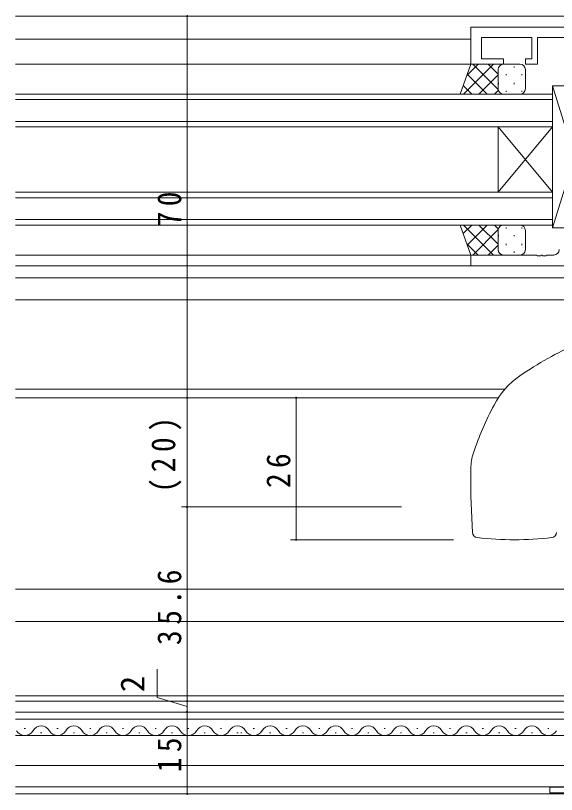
# Model space of a CAD drawing. Units: millimetres on the paper. Extents: x -420 to 373, y -297 to 267.
# Drawn here: x 118.8 to 218, y -119.7 to 23.1 of the extents above; entities that cross this region are included whole.
import ezdxf
from ezdxf.enums import TextEntityAlignment as Align

# ---------------------------------------------------------------- set-up
doc = ezdxf.new("R2010")
doc.units = ezdxf.units.MM
for name, color, linetype, lineweight in [('0-3_YKK_11', 7, 'Continuous', 9), ('0-4_YKK_12', 2, 'Continuous', 9), ('0-6_YKK_13', 4, 'Continuous', 9), ('0-7_YKK_D', 6, 'Continuous', 9)]:
    doc.layers.add(name, color=color, linetype=linetype, lineweight=lineweight)
doc.styles.add('ＭＳ ゴシック', font='')
doc.styles.get('ＭＳ ゴシック').set_extended_font_data('MS Gothic')

msp = doc.modelspace()

# ---------------------------------------------------------------- linework, layer by layer
at = {"layer": '0-3_YKK_11'}
for p, q in [((202.3, 21.002), (202.3, 14.202)), ((260.3, 21.002), (202.3, 21.002)), ((204.23, 19.072), (213.5, 19.072)), ((204.23, 15.202), (204.23, 19.072)), ((213.5, 19.072), (213.5, 15.202)), ((214.5, 19.072), (219.342, 19.072)), ((214.5, 14.202), (214.5, 19.072)), ((208.3, 15.202), (204.23, 15.202)), ((208.3, 14.202), (208.3, 15.202)), ((212.3, 15.202), (212.3, 14.202)), ((213.5, 15.202), (212.3, 15.202)), ((202.3, 14.202), (208.3, 14.202)), ((212.3, 14.202), (214.5, 14.202)), ((202.3, -20.798), (214.342, -20.798)), ((202.3, -22.798), (202.3, -20.798)), ((214.342, -20.798), (214.525, -20.918)), ((214.525, -20.918), (215.075, -20.918)), ((215.075, -20.918), (215.259, -20.798)), ((215.259, -20.798), (215.342, -20.798)), ((215.342, -20.798), (215.526, -20.918)), ((215.526, -20.918), (216.075, -20.918)), ((216.075, -20.918), (216.259, -20.798)), ((216.259, -20.798), (217.5, -20.798)), ((220.3, -22.798), (202.3, -22.798)), ((216.8, -118.398), (216.8, -119.398)), ((221.8, -118.398), (216.8, -118.398)), ((216.8, -119.398), (223, -119.398))]:
    msp.add_line(p, q, dxfattribs=at)
msp.add_arc((217.5, -19.798), 1, 270, 359.99998, dxfattribs=at)
at = {"layer": '0-4_YKK_12'}
for p, q in [((118.8, 23.002), (267.6, 23.002)), ((118.8, 18.802), (202.3, 18.802)), ((118.8, 14.202), (202.8, 14.202)), ((118.8, 8.702), (217.3, 8.702)), ((217.3, 8.702), (217.3, 2.702)), ((217.3, 7.702), (118.8, 7.702)), ((118.8, 3.702), (217.3, 3.702)), ((217.3, 2.702), (118.8, 2.702)), ((217.3, 2.702), (207.3, -9.298)), ((217.3, -9.298), (207.3, 2.702)), ((207.3, -9.298), (207.3, 2.702)), ((217.3, -9.298), (217.3, 2.702)), ((118.8, -9.298), (217.3, -9.298)), ((217.3, -9.298), (217.3, -15.298)), ((217.3, -10.298), (118.8, -10.298)), ((118.8, -14.298), (217.3, -14.298)), ((217.3, -15.298), (118.8, -15.298)), ((118.8, -20.798), (202.3, -20.798)), ((118.8, -22.798), (202.6, -22.798)), ((118.8, -24.998), (244.37, -24.998)), ((118.8, -28.998), (221.37, -28.998)), ((118.8, -45.368), (208.585, -45.368)), ((118.8, -46.998), (207.331, -46.998)), ((275.801, -82.098), (118.801, -82.098)), ((275.8, -87.998), (118.801, -87.998)), ((118.802, -101.598), (255.101, -101.597)), ((118.802, -102.599), (259.955, -102.597)), ((118.802, -104.598), (227.7, -104.598)), ((226.7, -105.898), (118.802, -105.898)), ((120.396, -107.638), (120.596, -107.638)), ((123.396, -108.398), (123.596, -108.398)), ((126.396, -107.638), (126.596, -107.638)), ((129.396, -108.398), (129.596, -108.398)), ((132.396, -107.638), (132.596, -107.638)), ((135.396, -108.398), (135.596, -108.398)), ((138.396, -107.638), (138.596, -107.638)), ((141.396, -108.398), (141.596, -108.398)), ((144.396, -107.638), (144.596, -107.638)), ((147.396, -108.398), (147.596, -108.398)), ((150.396, -107.638), (150.596, -107.638)), ((153.396, -108.398), (153.596, -108.398)), ((156.396, -107.638), (156.596, -107.638)), ((159.396, -108.398), (159.596, -108.398)), ((160.101, -108.398), (160.301, -108.398)), ((162.396, -107.638), (162.596, -107.638)), ((165.396, -108.398), (165.596, -108.398)), ((168.396, -107.638), (168.596, -107.638)), ((171.396, -108.398), (171.596, -108.398)), ((174.396, -107.638), (174.596, -107.638)), ((177.396, -108.398), (177.596, -108.398)), ((180.396, -107.638), (180.596, -107.638)), ((183.396, -108.398), (183.596, -108.398)), ((186.396, -107.638), (186.596, -107.638)), ((189.396, -108.398), (189.596, -108.398)), ((192.396, -107.638), (192.596, -107.638)), ((195.396, -108.398), (195.596, -108.398)), ((198.396, -107.638), (198.596, -107.638)), ((201.396, -108.398), (201.596, -108.398)), ((204.396, -107.638), (204.596, -107.638)), ((207.396, -108.398), (207.596, -108.398)), ((210.396, -107.638), (210.596, -107.638)), ((213.396, -108.398), (213.596, -108.398)), ((216.396, -107.638), (216.596, -107.638)), ((118.802, -108.9), (219.8, -108.898)), ((118.802, -114.399), (221.8, -114.397)), ((118.802, -118.292), (221.71, -118.312)), ((118.802, -119.598), (227.7, -119.597))]:
    msp.add_line(p, q, dxfattribs=at)
for centre, start, end in [((120.496, -107.18), 209.20253, 330.79745), ((123.496, -108.857), 29.20253, 150.79745), ((126.496, -107.18), 209.20253, 330.79745), ((129.496, -108.857), 29.20253, 150.79745), ((132.496, -107.18), 209.20253, 330.79745), ((135.496, -108.857), 29.20253, 150.79745), ((138.496, -107.18), 209.20253, 330.79745), ((141.496, -108.857), 29.20253, 150.79745), ((144.496, -107.18), 209.20253, 330.79745), ((147.496, -108.857), 29.20253, 150.79745), ((150.496, -107.18), 209.20253, 330.79745), ((153.496, -108.857), 29.20253, 150.79745), ((156.496, -107.18), 209.20253, 330.79745), ((159.496, -108.857), 29.20253, 150.79745), ((162.496, -107.18), 209.20253, 330.79745), ((165.496, -108.857), 29.20253, 150.79745), ((168.496, -107.18), 209.20253, 330.79745), ((171.496, -108.857), 29.20253, 150.79745), ((174.496, -107.18), 209.20253, 330.79745), ((177.496, -108.857), 29.20253, 150.79745), ((180.496, -107.18), 209.20253, 330.79745), ((183.496, -108.857), 29.20253, 150.79745), ((186.496, -107.18), 209.20253, 330.79745), ((189.496, -108.857), 29.20253, 150.79745), ((192.496, -107.18), 209.20253, 330.79745), ((195.496, -108.857), 29.20253, 150.79745), ((198.496, -107.18), 209.20253, 330.79745), ((201.496, -108.857), 29.20253, 150.79745), ((204.496, -107.18), 209.20253, 330.79745), ((207.496, -108.857), 29.20253, 150.79745), ((210.496, -107.18), 209.20253, 330.79745), ((213.496, -108.857), 29.20253, 150.79745), ((216.496, -107.18), 209.20253, 330.79745)]:
    msp.add_arc(centre, 1.718, start, end, dxfattribs=at)
at = {"layer": '0-6_YKK_13'}
for p, q in [((200.336, 8.702), (202.3, 14.202)), ((200.953, 8.702), (206.453, 14.202)), ((201.565, 12.142), (203.624, 14.202)), ((202.3, 14.202), (208.3, 14.202)), ((202.642, 14.202), (207.3, 9.543)), ((205.47, 14.202), (207.3, 12.371)), ((207.3, 13.202), (207.3, 9.702)), ((207.39, 13.616), (207.39, 13.582)), ((211.3, 14.202), (208.3, 14.202)), ((210.22, 13.782), (210.22, 13.582)), ((212.3, 9.7), (212.3, 13.202)), ((201.646, 12.369), (205.313, 8.702)), ((203.781, 8.702), (207.3, 12.221)), ((208.805, 12.367), (208.805, 12.167)), ((211.635, 12.367), (211.635, 12.167)), ((200.902, 10.285), (202.485, 8.702)), ((207.39, 10.752), (207.39, 10.552)), ((210.22, 10.752), (210.22, 10.552)), ((217.3, -15.798), (225.3, 10.202)), ((217.3, 10.202), (222.3, -6.048)), ((217.3, 10.202), (225.3, 10.202)), ((217.3, -15.798), (217.3, 10.202)), ((208.3, 8.702), (200.336, 8.702)), ((206.61, 8.702), (207.3, 9.392)), ((208.3, 8.702), (211.3, 8.702)), ((208.805, 9.337), (208.805, 9.137)), ((211.635, 9.337), (211.635, 9.137)), ((217.3, -15.198), (217.3, 8.802)), ((200.336, -15.298), (202.3, -20.798)), ((208.301, -15.298), (200.336, -15.298)), ((200.902, -16.881), (202.485, -15.298)), ((200.953, -15.298), (206.453, -20.798)), ((201.646, -18.966), (205.313, -15.298)), ((203.781, -15.298), (207.3, -18.817)), ((206.61, -15.298), (207.301, -15.989)), ((208.301, -15.298), (211.3, -15.298)), ((202.642, -20.798), (207.301, -16.139)), ((207.3, -19.798), (207.301, -16.298)), ((208.805, -15.933), (208.805, -15.733)), ((211.635, -15.933), (211.635, -15.733)), ((212.3, -16.297), (212.3, -19.798)), ((222.276, -15.798), (217.3, -15.798)), ((207.39, -17.348), (207.39, -17.148)), ((210.22, -17.348), (210.22, -17.148)), ((201.565, -18.739), (203.624, -20.798)), ((205.47, -20.798), (207.3, -18.968)), ((208.805, -18.963), (208.805, -18.763)), ((211.635, -18.963), (211.635, -18.763)), ((202.3, -20.798), (208.3, -20.798)), ((207.39, -20.213), (207.39, -20.178)), ((211.3, -20.798), (208.3, -20.798)), ((210.22, -20.378), (210.22, -20.178)), ((202.3, -64.998), (202.3, -59.968)), ((202.591, -71.656), (202.3, -64.998))]:
    msp.add_line(p, q, dxfattribs=at)
for centre, radius, start, end in [((208.3, 13.202), 1, 90.00009, 180.00009), ((211.3, 13.202), 1, 0.00009, 90.00009), ((208.3, 9.702), 1, 180.00009, 270.00009), ((211.3, 9.702), 1, 270.00009, 0.00009), ((208.301, -16.298), 1, 89.99976, 179.99976), ((211.3, -16.298), 1, 359.99976, 89.99976), ((208.3, -19.798), 1, 179.99976, 269.99976), ((211.3, -19.798), 1, 269.99976, 359.99976), ((248.2, -96.473), 65, 113.98265, 124.58649), ((219.818, -55.31), 15, 124.58649, 152.13547), ((259.6, -76.342), 60, 152.13547, 161.27295), ((211.3, -59.968), 9, 161.27295, 179.99998), ((203.59, -71.612), 1, 182.49998, 263.41335), ((210.3, -13.498), 59.5, 263.41335, 276.58664), ((217.011, -71.612), 1, 276.58664, 357.49998)]:
    msp.add_arc(centre, radius, start, end, dxfattribs=at)
at = {"layer": '0-7_YKK_D'}
for p, q in [((189.612, 23.002), (149.252, 23.002)), ((150.252, 23.002), (150.252, -46.998)), ((189.612, -46.998), (149.252, -46.998)), ((189.612, -46.998), (149.252, -46.998)), ((150.252, -46.998), (150.252, -66.998)), ((199.129, -46.998), (169.252, -46.998)), ((170.252, -46.998), (170.252, -72.998)), ((189.612, -66.998), (149.252, -66.998)), ((189.612, -66.998), (149.252, -66.998)), ((150.252, -66.998), (150.252, -102.598)), ((199.129, -72.998), (169.252, -72.998)), ((144.752, -101.948), (144.752, -96.748)), ((150.252, -102.598), (150.252, -100.898)), ((150.252, -103.598), (144.752, -101.948)), ((189.612, -102.598), (149.252, -102.598)), ((189.612, -102.598), (149.252, -102.598)), ((150.252, -104.598), (150.252, -102.598)), ((150.252, -104.598), (150.252, -102.598)), ((189.612, -104.598), (149.252, -104.598)), ((189.612, -104.598), (149.252, -104.598)), ((150.252, -104.598), (150.252, -106.298)), ((150.252, -119.598), (150.252, -104.598)), ((189.612, -119.598), (149.252, -119.598))]:
    msp.add_line(p, q, dxfattribs=at)
for centre, start, end in [((150.252, 23.002), 90, 270), ((150.252, 23.002), 270, 90), ((150.252, -46.998), 90, 270), ((150.252, -46.998), 90, 270), ((150.252, -46.998), 270, 90), ((150.252, -46.998), 270, 90), ((170.252, -46.998), 90, 270), ((170.252, -46.998), 270, 90), ((150.252, -66.998), 90, 270), ((150.252, -66.998), 90, 270), ((150.252, -66.998), 270, 90), ((150.252, -66.998), 270, 90), ((170.252, -72.998), 90, 270), ((170.252, -72.998), 270, 90), ((150.252, -102.598), 90, 270), ((150.252, -102.598), 90, 270), ((150.252, -102.598), 270, 90), ((150.252, -102.598), 270, 90), ((150.252, -104.598), 90, 270), ((150.252, -104.598), 90, 270), ((150.252, -104.598), 270, 90), ((150.252, -104.598), 270, 90), ((150.252, -119.598), 90, 270), ((150.252, -119.598), 270, 90)]:
    msp.add_arc(centre, 0.106, start, end, dxfattribs=at)

# ---------------------------------------------------------------- texts
at = {"layer": '0-7_YKK_D', "color": 3, "style": 'ＭＳ ゴシック'}
msp.add_text('2', height=4.399, rotation=90, dxfattribs=at).set_placement((143.752, -100.948), align=Align.BOTTOM_LEFT)
at = {"layer": '0-7_YKK_D', "color": 3, "char_height": 4.399, "attachment_point": 7, "rotation": 90, "style": 'ＭＳ ゴシック'}
for s, insert in [('\\T1.36;\\W0.9;70', (149.252, -15.518)), ('\\T1.38;\\W0.9;(20)', (149.252, -64.358)), ('\\T1.36;\\W0.9;26', (169.252, -63.518)), ('\\T1.38;\\W0.9;35.6', (149.252, -92.318)), ('\\T1.36;\\W0.9;15', (149.252, -115.618))]:
    msp.add_mtext(s, dxfattribs=dict(at, insert=insert))

doc.saveas('drawing.dxf')
